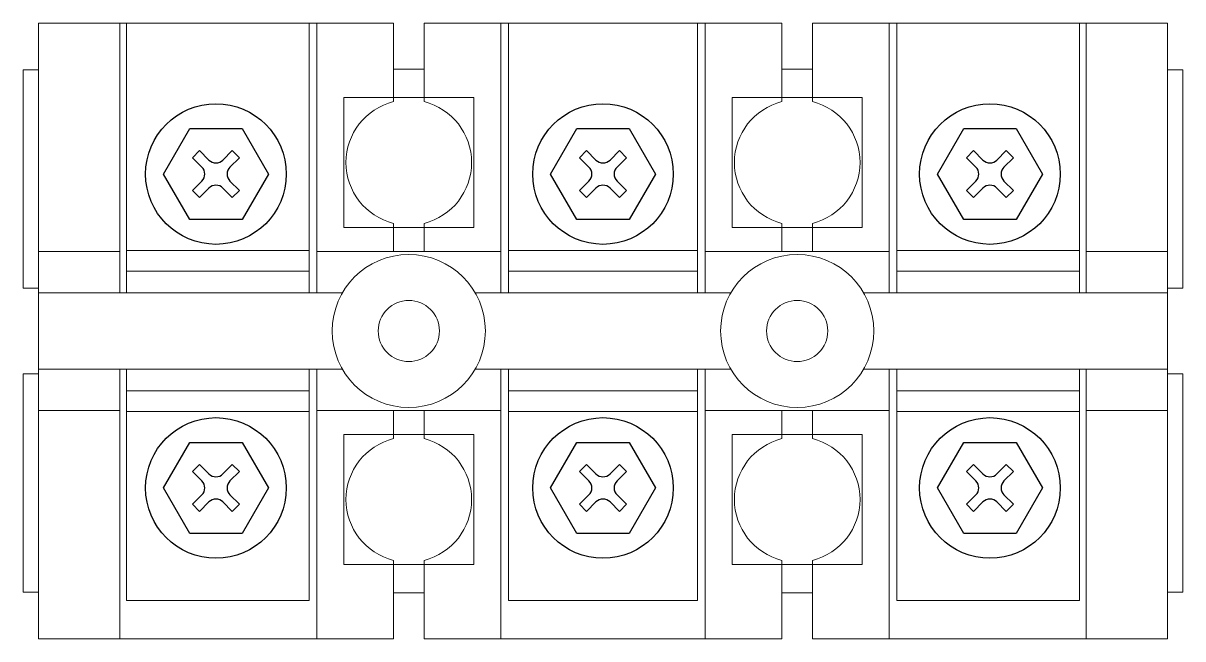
# Model space of a CAD drawing. Header units: millimetres. Extents: x 0 to 105, y 0 to 56.
import ezdxf

# ---------------------------------------------------------------- set-up
doc = ezdxf.new("R2010")
doc.units = ezdxf.units.MM
doc.layers.add('3', color=3, linetype='Continuous')
doc.layers.add('hw_VTP', color=7, linetype='Continuous', lineweight=13)

# ---------------------------------------------------------------- blocks, each defined once
blk = doc.blocks.new('1')
at = {"layer": '3'}
for p, q in [((-1.527, 1.069), (-1.069, 1.527)), ((-1.069, 1.527), (-0.458, 0.916)), ((0.458, 0.916), (1.069, 1.527)), ((1.069, 1.527), (1.527, 1.069)), ((-1.527, 1.069), (-0.916, 0.458)), ((0.916, 0.458), (1.527, 1.069)), ((-1.527, -1.069), (-0.916, -0.458)), ((0.916, -0.458), (1.527, -1.069)), ((-1.527, -1.069), (-1.069, -1.527)), ((-1.069, -1.527), (-0.458, -0.916)), ((0.458, -0.916), (1.069, -1.527)), ((1.069, -1.527), (1.527, -1.069))]:
    blk.add_line(p, q, dxfattribs=at)
blk.add_lwpolyline([(-1.715, -2.97), (-3.429, 0), (-1.715, 2.97), (1.715, 2.97), (3.429, 0), (1.715, -2.97)], close=True, dxfattribs=at)
blk.add_circle((0, 0), 4.59, dxfattribs=at)
for centre, start, end in [((0, 1.375), 225, 315), ((-1.375, 0), 315, 45), ((1.375, 0), 135, 225), ((0, -1.375), 45, 135)]:
    blk.add_arc(centre, 0.648, start, end, dxfattribs=at)
blk = doc.blocks.new('CD_3P-100A')
at = {"layer": 'hw_VTP', "linetype": 'Continuous'}
for p, q in [((-33.37, 27.75), (-33.37, -27.75)), ((-1.38, 27.75), (-33.37, 27.75)), ((-26.05, 27.75), (-26.05, 3.45)), ((-25.43, 27.75), (-25.43, 3.45)), ((-8.97, 27.75), (-8.97, 3.45)), ((-8.28, 27.75), (-8.28, 3.45)), ((-1.38, 27.75), (-1.38, 20.68)), ((1.38, 27.75), (1.38, 20.68)), ((33.62, 27.75), (1.38, 27.75)), ((8.28, 27.75), (8.28, 3.45)), ((8.97, 27.75), (8.97, 3.45)), ((26.03, 27.75), (26.03, 3.45)), ((26.72, 27.75), (26.72, 3.45)), ((33.62, 27.75), (33.62, 20.68)), ((68.37, 27.75), (36.38, 27.75)), ((36.38, 27.75), (36.38, 20.68)), ((43.28, 27.75), (43.28, 3.45)), ((43.97, 27.75), (43.97, 3.45)), ((60.43, 27.75), (60.43, 3.45)), ((61.05, 3.45), (61.05, 27.75)), ((68.37, -27.75), (68.37, 27.75)), ((-34.75, 23.54), (-33.37, 23.54)), ((-34.75, 3.87), (-34.75, 23.54)), ((-1.38, 23.61), (1.38, 23.61)), ((36.38, 23.61), (33.62, 23.61)), ((69.75, 23.54), (68.37, 23.54)), ((69.75, 3.87), (69.75, 23.54)), ((1.38, 21.05), (-1.38, 21.05)), ((36.38, 21.05), (33.62, 21.05)), ((-1.38, 9.7), (-1.38, 7.18)), ((1.38, 9.7), (1.38, 7.18)), ((33.62, 9.7), (33.62, 7.18)), ((36.38, 9.7), (36.38, 7.18)), ((-26.05, 7.18), (-33.37, 7.18)), ((-25.43, 7.25), (-8.97, 7.25)), ((-8.28, 7.18), (8.28, 7.18)), ((8.97, 7.25), (26.03, 7.25)), ((43.28, 7.18), (26.72, 7.18)), ((43.97, 7.25), (60.43, 7.25)), ((61.05, 7.18), (68.37, 7.18)), ((-25.43, 5.38), (-8.97, 5.38)), ((8.97, 5.38), (26.03, 5.38)), ((43.97, 5.38), (60.43, 5.38)), ((-33.37, 3.87), (-34.75, 3.87)), ((-33.37, 3.45), (-5.98, 3.45)), ((5.98, 3.45), (29.02, 3.45)), ((40.98, 3.45), (68.37, 3.45)), ((68.37, 3.87), (69.75, 3.87)), ((-34.75, -23.54), (-34.75, -3.87)), ((-33.37, -3.87), (-34.75, -3.87)), ((-33.37, -3.45), (-5.98, -3.45)), ((-26.05, -3.45), (-26.05, -27.75)), ((-25.43, -3.45), (-25.43, -24.3)), ((-8.97, -3.45), (-8.97, -24.3)), ((-8.28, -3.45), (-8.28, -27.75)), ((5.98, -3.45), (29.02, -3.45)), ((8.28, -3.45), (8.28, -27.75)), ((8.97, -3.45), (8.97, -24.3)), ((26.03, -3.45), (26.03, -24.3)), ((26.72, -3.45), (26.72, -27.75)), ((40.98, -3.45), (68.37, -3.45)), ((43.28, -3.45), (43.28, -27.75)), ((43.97, -3.45), (43.97, -24.3)), ((60.43, -3.45), (60.43, -24.3)), ((61.05, -27.75), (61.05, -3.45)), ((68.37, -3.87), (69.75, -3.87)), ((69.75, -23.54), (69.75, -3.87)), ((-25.43, -5.38), (-8.97, -5.38)), ((8.97, -5.38), (26.03, -5.38)), ((43.97, -5.38), (60.43, -5.38)), ((-26.05, -7.18), (-33.37, -7.18)), ((-25.43, -7.25), (-8.97, -7.25)), ((-8.28, -7.18), (8.28, -7.18)), ((-1.38, -9.7), (-1.38, -7.18)), ((1.38, -9.7), (1.38, -7.18)), ((8.97, -7.25), (26.03, -7.25)), ((43.28, -7.18), (26.72, -7.18)), ((33.62, -9.7), (33.62, -7.18)), ((36.38, -9.7), (36.38, -7.18)), ((43.97, -7.25), (60.43, -7.25)), ((61.05, -7.18), (68.37, -7.18)), ((-1.38, -27.75), (-1.38, -20.68)), ((1.38, -27.75), (1.38, -20.68)), ((33.62, -27.75), (33.62, -20.68)), ((36.38, -27.75), (36.38, -20.68)), ((1.38, -21.05), (-1.38, -21.05)), ((36.38, -21.05), (33.62, -21.05)), ((-34.75, -23.54), (-33.37, -23.54)), ((-1.38, -23.61), (1.38, -23.61)), ((36.38, -23.61), (33.62, -23.61)), ((69.75, -23.54), (68.37, -23.54)), ((-25.43, -24.3), (-8.97, -24.3)), ((8.97, -24.3), (26.03, -24.3)), ((43.97, -24.3), (60.43, -24.3)), ((-33.37, -27.75), (-1.38, -27.75)), ((1.38, -27.75), (33.62, -27.75)), ((36.38, -27.75), (68.37, -27.75))]:
    blk.add_line(p, q, dxfattribs=at)
for points in [[(-1.38, 21.05), (-5.87, 21.05), (-5.87, 9.32), (5.87, 9.32), (5.87, 21.05), (1.38, 21.05)], [(33.62, 21.05), (29.13, 21.05), (29.13, 9.32), (40.87, 9.32), (40.87, 21.05), (36.38, 21.05)], [(-1.38, -21.05), (-5.87, -21.05), (-5.87, -9.32), (5.87, -9.32), (5.87, -21.05), (1.38, -21.05)], [(33.62, -21.05), (29.13, -21.05), (29.13, -9.32), (40.87, -9.32), (40.87, -21.05), (36.38, -21.05)]]:
    blk.add_lwpolyline(points, dxfattribs=at)
for centre, radius in [((0, 0), 6.9), ((35, 0), 6.9), ((0, 0), 2.76), ((35, 0), 2.76)]:
    blk.add_circle(centre, radius, dxfattribs=at)
for centre, start, end in [((0, 15.19), 104.117, 255.883), ((0, 15.19), 284.117, 75.883), ((35, 15.19), 104.117, 255.883), ((35, 15.19), 284.117, 75.883), ((0, -15.19), 104.117, 255.883), ((0, -15.19), 284.117, 75.883), ((35, -15.19), 104.117, 255.883), ((35, -15.19), 284.117, 75.883)]:
    blk.add_arc(centre, 5.66, start, end, dxfattribs=at)
at = {"layer": 'hw_VTP', "color": 0, "linetype": 'ByBlock'}
for p in [(-26.05, 27.75), (-8.28, 27.75), (43.28, 27.75), (61.05, 27.75), (68.37, 27.75), (-34.75, -23.54), (69.75, -23.54), (68.37, -27.75)]:
    blk.add_point(p, dxfattribs=at)
at = {"layer": 'hw_VTP', "xscale": 1.380597014925341, "yscale": 1.380597014925341, "zscale": 1.380597014925341}
for p in [(-17.38, 14.15), (17.5, 14.15), (52.37, 14.15), (-17.38, -14.15), (17.5, -14.15), (52.37, -14.15)]:
    blk.add_blockref('1', p, dxfattribs=at)

msp = doc.modelspace()

# ---------------------------------------------------------------- block references
at = {"color": 3}
msp.add_blockref('CD_3P-100A', (34.75, 27.75), dxfattribs=at)

doc.saveas('drawing.dxf')
